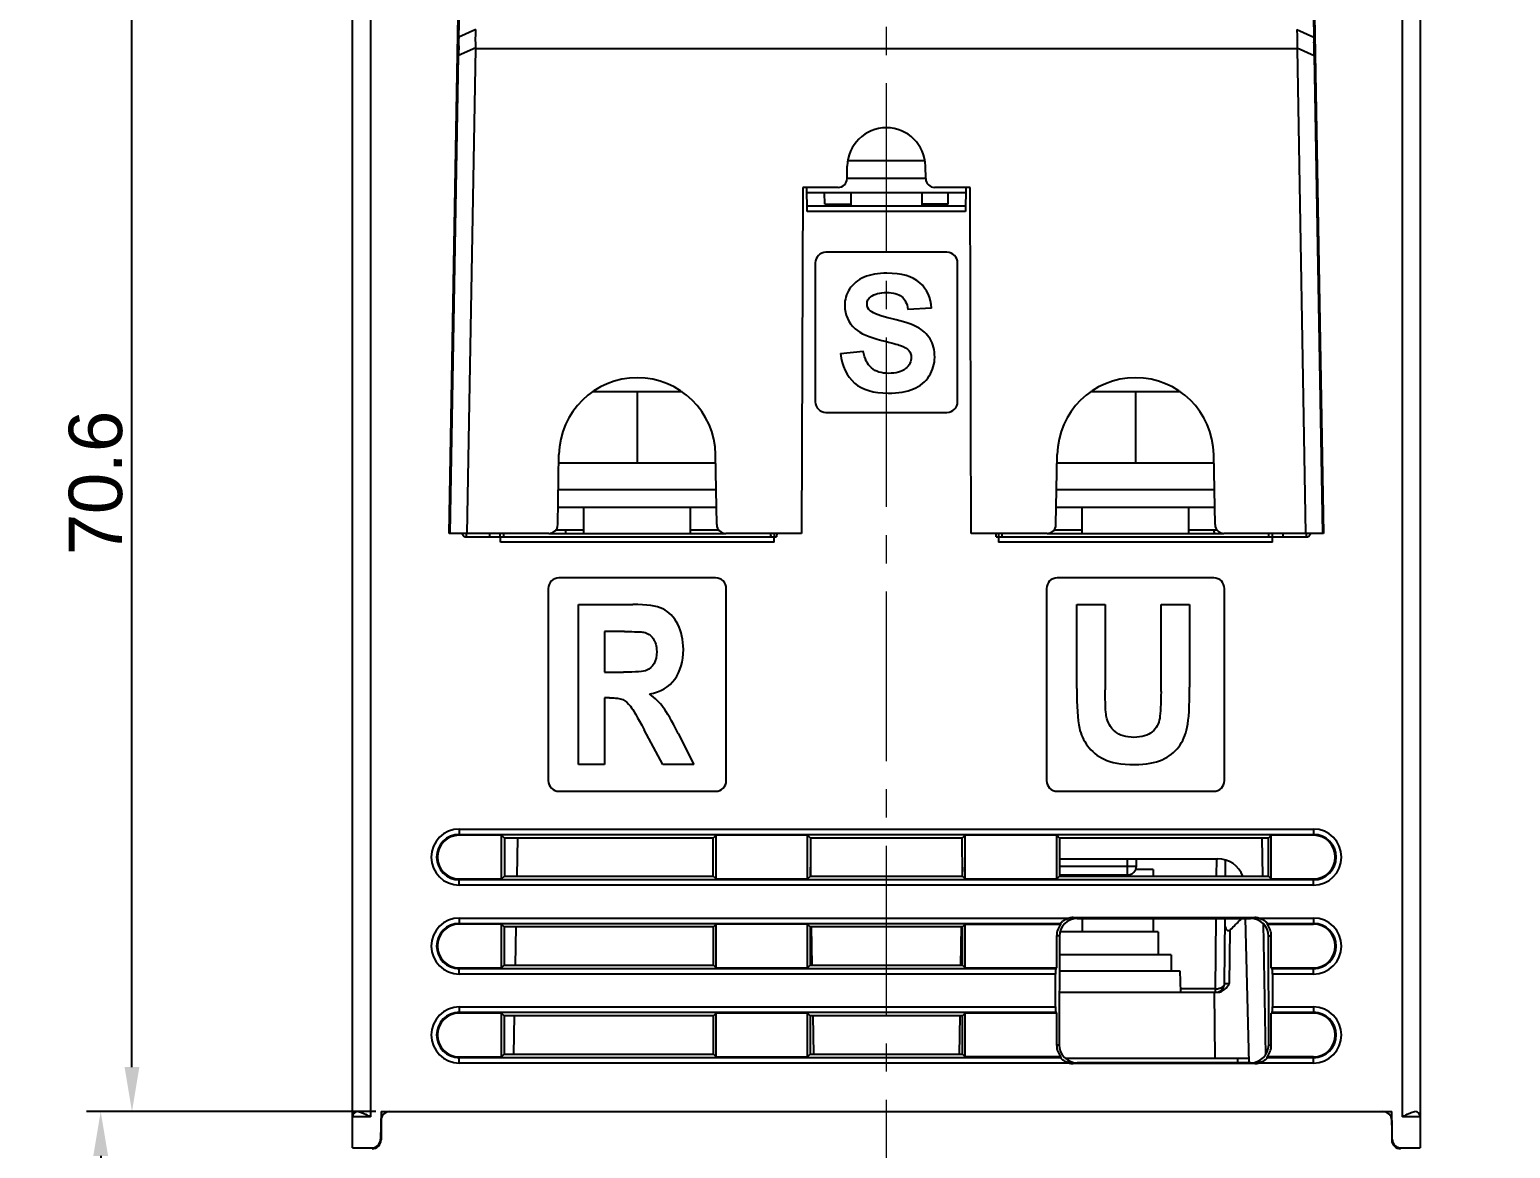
# Model space of a CAD drawing. Header units: millimetres. Extents: x 509 to 2357, y -197 to 647.
# Drawn here: x 2205.1 to 2288.3, y -30.8 to 32.1 of the extents above; entities that cross this region are included whole.
import ezdxf

# ---------------------------------------------------------------- set-up
doc = ezdxf.new("R2010")
doc.units = ezdxf.units.MM
doc.header["$PDMODE"] = 3
doc.header["$PDSIZE"] = 0.7
doc.linetypes.add('CENTER', pattern=[17.8, 10.75, -2.35, 2.35, -2.35])
doc.linetypes.add('CENTER2', pattern=[28.575, 19.05, -3.175, 3.175, -3.175])
doc.layers.get('Defpoints').update_dxf_attribs({"linetype": 'CONTINUOUS'})
doc.layers.add('3', color=112, linetype='CENTER', lineweight=15)
for name, color, linetype in [('BUSBAR-SE025DXF_CONTINUOUS_LINE', 7, 'CONTINUOUS'), ('CASE_BODY_55DXF_CONTINUOUS_LINE', 7, 'CONTINUOUS'), ('COVER_TERMINDXF_CONTINUOUS_LINE', 7, 'CONTINUOUS'), ('COVER_TOP_55DXF_CONTINUOUS_LINE', 7, 'CONTINUOUS'), ('CT-16W_DXF_CONTINUOUS_LINE', 7, 'CONTINUOUS'), ('Dim', 1, 'CONTINUOUS'), ('HEATSINK-P27DXF_CONTINUOUS_LINE', 7, 'CONTINUOUS'), ('HEX_M5X12_DXF_CONTINUOUS_LINE', 7, 'CONTINUOUS'), ('HEX_M6X12_DXF_CONTINUOUS_LINE', 7, 'CONTINUOUS'), ('PH_M4X15_DXF_CONTINUOUS_LINE', 7, 'CONTINUOUS'), ('S_WASHER_M4_DXF_CONTINUOUS_LINE', 7, 'CONTINUOUS'), ('S_WASHER_M5_DXF_CONTINUOUS_LINE', 7, 'CONTINUOUS'), ('SCR5570_DXF_CONTINUOUS_LINE', 7, 'CONTINUOUS'), ('WASHER_M4_DXF_CONTINUOUS_LINE', 7, 'CONTINUOUS'), ('WASHER_M5_DXF_CONTINUOUS_LINE', 7, 'CONTINUOUS'), ('WASHER_M6_DXF_CONTINUOUS_LINE', 7, 'CONTINUOUS')]:
    doc.layers.add(name, color=color, linetype=linetype)
doc.styles.add('OMI-1', font='arial.ttf', dxfattribs={"oblique": 1, "height": 3})
doc.dimstyles.new('1', dxfattribs={"dimtxt": 5, "dimasz": 2.5, "dimexe": 0.8, "dimexo": 0.3, "dimgap": 0.5, "dimtad": 1, "dimtoh": 1, "dimdec": 1, "dimzin": 0, "dimdsep": 46, "dimtxsty": 'OMI-1', "dimcen": 0, "dimclrd": 256, "dimclre": 256, "dimclrt": 256, "dimadec": 0, "dimazin": 0, "dimtfac": 0.8, "dimtdec": 1, "dimtix": 1, "dimtmove": 0, "dimatfit": 3, "dimfxl": 1, "dimtolj": 1, "dimtzin": 0, "dimarcsym": 0})

# ---------------------------------------------------------------- blocks, each defined once
blk = doc.blocks.new('*D4107')
at = {"layer": 'Defpoints', "color": 0}
for p in [(2270.746, 69.541), (2304.535, -86.5), (2319.868, -86.5)]:
    blk.add_point(p, dxfattribs=at)
at = {"layer": 'Dim', "lineweight": -2}
for p, q in [((2271.046, 69.541), (2320.668, 69.541)), ((2319.868, 67.041), (2319.868, -84)), ((2304.835, -86.5), (2320.668, -86.5))]:
    blk.add_line(p, q, dxfattribs=at)
at = {"layer": 'Dim'}
for points in [[(2320.284, 67.041), (2319.451, 67.041), (2319.868, 69.541)], [(2319.451, -84), (2320.284, -84), (2319.868, -86.5)]]:
    blk.add_solid(points, dxfattribs=at)
at = {"layer": 'Dim', "insert": (2317.836, -8.479), "char_height": 3, "attachment_point": 5, "rotation": 90, "style": 'OMI-1'}
blk.add_mtext('\\A1;156.0', dxfattribs=at)
blk = doc.blocks.new('*D4109')
at = {"layer": 'Defpoints', "color": 0}
for p in [(2210.849, 41.85), (2223.246, 41.85), (2224.846, -28.75)]:
    blk.add_point(p, dxfattribs=at)
at = {"layer": 'Dim', "lineweight": -2}
for p, q in [((2222.946, 41.85), (2210.049, 41.85)), ((2210.849, -26.25), (2210.849, 39.35)), ((2224.546, -28.75), (2210.049, -28.75))]:
    blk.add_line(p, q, dxfattribs=at)
at = {"layer": 'Dim'}
for points in [[(2211.266, 39.35), (2210.433, 39.35), (2210.849, 41.85)], [(2210.433, -26.25), (2211.266, -26.25), (2210.849, -28.75)]]:
    blk.add_solid(points, dxfattribs=at)
at = {"layer": 'Dim', "insert": (2208.817, 6.55), "char_height": 3, "attachment_point": 5, "rotation": 90, "style": 'OMI-1'}
blk.add_mtext('\\A1;70.6', dxfattribs=at)
blk = doc.blocks.new('*D4113')
at = {"layer": 'Defpoints', "color": 0}
for p in [(2210.849, -28.75), (2209.091, -86.25), (2224.046, -86.25)]:
    blk.add_point(p, dxfattribs=at)
at = {"layer": 'Dim', "lineweight": -2}
for p, q in [((2210.549, -28.75), (2208.291, -28.75)), ((2209.091, -31.25), (2209.091, -83.75)), ((2223.746, -86.25), (2208.291, -86.25))]:
    blk.add_line(p, q, dxfattribs=at)
at = {"layer": 'Dim'}
for points in [[(2209.508, -31.25), (2208.675, -31.25), (2209.091, -28.75)], [(2208.675, -83.75), (2209.508, -83.75), (2209.091, -86.25)]]:
    blk.add_solid(points, dxfattribs=at)
at = {"layer": 'Dim', "insert": (2207.066, -57.5), "char_height": 3, "attachment_point": 5, "rotation": 90, "style": 'OMI-1'}
blk.add_mtext('\\A1;57.5', dxfattribs=at)

msp = doc.modelspace()

# ---------------------------------------------------------------- linework, layer by layer
at = {"layer": '3', "linetype": 'CENTER2', "ltscale": 0.5}
msp.add_line((2253.246, -109.061), (2253.246, 99.373), dxfattribs=at)
at = {"layer": 'BUSBAR-SE025DXF_CONTINUOUS_LINE', "color": 7, "linetype": 'Continuous'}
for p, q in [((2231.746, 3.55), (2231.746, 3.75)), ((2234.278, 3.75), (2244.214, 3.75)), ((2246.746, 3.55), (2246.746, 3.75)), ((2259.746, 3.55), (2259.746, 3.75)), ((2262.278, 3.75), (2272.214, 3.75)), ((2274.746, 3.55), (2274.746, 3.75))]:
    msp.add_line(p, q, dxfattribs=at)
at = {"layer": 'CASE_BODY_55DXF_CONTINUOUS_LINE', "color": 7, "linetype": 'Continuous'}
for p, q in [((2223.246, -30.8), (2223.246, 41.85)), ((2224.246, 41.85), (2224.246, -29.05)), ((2282.246, -29.05), (2282.246, 41.85)), ((2283.246, 41.85), (2283.246, -30.8)), ((2248.801, 21.85), (2248.778, 23.204)), ((2257.714, 23.204), (2257.691, 21.85)), ((2257.696, 22.15), (2248.796, 22.15)), ((2257.691, 21.85), (2248.801, 21.85)), ((2250.924, 22.15), (2250.926, 22.25)), ((2255.568, 22.15), (2255.566, 22.25)), ((2256.646, 19.55), (2249.846, 19.55)), ((2249.246, 18.95), (2249.246, 11.15)), ((2257.246, 11.15), (2257.246, 18.95)), ((2255.775, 16.401), (2254.46, 16.343)), ((2250.666, 13.869), (2251.946, 13.994)), ((2249.846, 10.55), (2256.646, 10.55)), ((2229.646, 3.55), (2229.646, 3.75)), ((2229.646, 3.55), (2247.077, 3.55)), ((2230.939, 3.75), (2230.943, 3.55)), ((2231.551, 3.25), (2231.543, 3.75)), ((2234.678, 3.95), (2236.246, 3.95)), ((2242.246, 3.95), (2243.814, 3.95)), ((2246.762, 3.547), (2246.759, 3.75)), ((2246.941, 3.25), (2246.95, 3.75)), ((2247.081, 3.75), (2247.077, 3.55)), ((2259.415, 3.55), (2259.412, 3.75)), ((2259.415, 3.55), (2276.846, 3.55)), ((2259.543, 3.75), (2259.551, 3.25)), ((2262.678, 3.95), (2264.246, 3.95)), ((2270.246, 3.95), (2271.814, 3.95)), ((2274.941, 3.25), (2274.95, 3.75)), ((2275.55, 3.55), (2275.553, 3.75)), ((2276.846, 3.75), (2276.846, 3.55)), ((2246.941, 3.25), (2231.551, 3.25)), ((2274.941, 3.25), (2259.551, 3.25)), ((2243.646, 1.25), (2234.846, 1.25)), ((2271.646, 1.25), (2262.846, 1.25)), ((2234.246, 0.65), (2234.246, -10.15)), ((2244.246, -10.15), (2244.246, 0.65)), ((2262.246, 0.65), (2262.246, -10.15)), ((2272.246, -10.15), (2272.246, 0.65)), ((2235.946, -9.25), (2235.946, -0.25)), ((2235.946, -0.25), (2239.006, -0.25)), ((2263.94, -4.966), (2263.94, -0.25)), ((2263.94, -0.25), (2265.547, -0.25)), ((2265.547, -0.25), (2265.547, -5.039)), ((2268.679, -5.141), (2268.679, -0.25)), ((2268.679, -0.25), (2270.286, -0.25)), ((2270.286, -0.25), (2270.286, -4.894)), ((2237.4, -1.772), (2237.4, -4.056)), ((2238.534, -1.772), (2237.4, -1.772)), ((2237.4, -4.056), (2238.475, -4.056)), ((2237.4, -5.492), (2237.4, -9.25)), ((2237.694, -5.492), (2237.4, -5.492)), ((2240.681, -9.25), (2239.63, -7.291)), ((2241.54, -7.494), (2242.419, -9.25)), ((2237.4, -9.25), (2235.946, -9.25)), ((2242.419, -9.25), (2240.681, -9.25)), ((2234.846, -10.75), (2243.646, -10.75)), ((2262.846, -10.75), (2271.646, -10.75)), ((2229.246, -12.875), (2229.246, -13.22)), ((2229.246, -12.875), (2277.246, -12.875)), ((2229.246, -13.174), (2277.246, -13.174)), ((2231.616, -13.22), (2229.246, -13.22)), ((2231.616, -15.68), (2231.616, -13.22)), ((2231.616, -13.22), (2231.779, -13.383)), ((2243.676, -13.22), (2243.513, -13.383)), ((2243.676, -15.68), (2243.676, -13.22)), ((2248.816, -13.22), (2243.676, -13.22)), ((2248.816, -15.68), (2248.816, -13.22)), ((2248.816, -13.22), (2248.979, -13.383)), ((2257.676, -13.22), (2257.513, -13.383)), ((2257.676, -15.68), (2257.676, -13.22)), ((2262.816, -13.22), (2257.676, -13.22)), ((2262.816, -15.68), (2262.816, -13.22)), ((2262.816, -13.22), (2262.979, -13.383)), ((2274.876, -13.22), (2274.713, -13.383)), ((2277.246, -13.22), (2274.876, -13.22)), ((2274.876, -15.68), (2274.876, -13.22)), ((2277.246, -12.875), (2277.246, -13.22)), ((2231.779, -13.383), (2231.776, -15.52)), ((2243.513, -13.383), (2231.779, -13.383)), ((2232.511, -13.383), (2232.473, -15.52)), ((2243.516, -15.52), (2243.513, -13.383)), ((2248.979, -13.383), (2248.976, -15.52)), ((2257.513, -13.383), (2248.979, -13.383)), ((2257.516, -15.52), (2257.513, -13.383)), ((2262.979, -13.383), (2262.976, -15.52)), ((2274.713, -13.383), (2262.979, -13.383)), ((2274.395, -15.525), (2274.358, -13.389)), ((2274.716, -15.52), (2274.713, -13.383)), ((2262.977, -14.55), (2271.873, -14.55)), ((2229.246, -16.025), (2229.246, -15.68)), ((2229.246, -15.68), (2231.616, -15.68)), ((2277.246, -15.726), (2229.246, -15.726)), ((2231.616, -15.68), (2231.776, -15.52)), ((2231.776, -15.52), (2243.516, -15.52)), ((2243.676, -15.68), (2243.516, -15.52)), ((2243.676, -15.68), (2248.816, -15.68)), ((2248.816, -15.68), (2248.976, -15.52)), ((2248.976, -15.52), (2257.516, -15.52)), ((2248.986, -15.52), (2248.977, -15.006)), ((2257.515, -15.006), (2257.506, -15.52)), ((2257.676, -15.68), (2257.516, -15.52)), ((2257.676, -15.68), (2262.816, -15.68)), ((2262.816, -15.68), (2262.976, -15.52)), ((2262.976, -15.52), (2274.716, -15.52)), ((2274.876, -15.68), (2274.716, -15.52)), ((2274.876, -15.68), (2277.246, -15.68)), ((2277.246, -16.025), (2277.246, -15.68)), ((2277.246, -16.025), (2229.246, -16.025)), ((2229.246, -17.875), (2229.246, -18.22)), ((2229.246, -17.875), (2263.525, -17.875)), ((2229.246, -18.174), (2263.038, -18.174)), ((2231.616, -18.22), (2229.246, -18.22)), ((2231.616, -20.68), (2231.616, -18.22)), ((2231.616, -18.22), (2231.772, -18.375)), ((2243.676, -18.22), (2243.521, -18.375)), ((2243.676, -20.68), (2243.676, -18.22)), ((2248.816, -18.22), (2243.676, -18.22)), ((2248.816, -20.68), (2248.816, -18.22)), ((2248.816, -18.22), (2248.972, -18.375)), ((2257.676, -18.22), (2257.521, -18.375)), ((2257.676, -20.68), (2257.676, -18.22)), ((2257.676, -18.22), (2263.051, -18.22)), ((2263.748, -17.85), (2273.944, -17.85)), ((2263.975, -17.895), (2263.748, -17.85)), ((2263.975, -17.895), (2273.718, -17.895)), ((2273.634, -26.009), (2273.422, -17.903)), ((2273.718, -17.895), (2273.944, -17.85)), ((2274.167, -17.875), (2277.246, -17.875)), ((2274.57, -25.547), (2274.442, -18.205)), ((2274.641, -18.22), (2277.246, -18.22)), ((2274.655, -18.174), (2277.246, -18.174)), ((2277.246, -17.875), (2277.246, -18.22)), ((2231.772, -18.375), (2231.768, -20.527)), ((2243.521, -18.375), (2231.772, -18.375)), ((2232.424, -18.375), (2232.386, -20.527)), ((2243.524, -20.527), (2243.521, -18.375)), ((2248.972, -18.375), (2248.968, -20.527)), ((2257.521, -18.375), (2248.972, -18.375)), ((2249.073, -20.526), (2249.036, -18.374)), ((2257.457, -18.374), (2257.419, -20.526)), ((2257.524, -20.527), (2257.521, -18.375)), ((2262.971, -18.893), (2262.816, -18.862)), ((2262.816, -20.68), (2262.816, -18.862)), ((2262.971, -18.893), (2262.961, -25.008)), ((2274.721, -18.893), (2274.876, -18.862)), ((2274.731, -25.008), (2274.721, -18.893)), ((2274.876, -20.68), (2274.876, -18.862)), ((2229.246, -21.025), (2229.246, -20.68)), ((2229.246, -20.68), (2231.616, -20.68)), ((2262.77, -20.726), (2229.246, -20.726)), ((2231.616, -20.68), (2231.768, -20.527)), ((2231.768, -20.527), (2243.524, -20.527)), ((2243.676, -20.68), (2243.524, -20.527)), ((2243.676, -20.68), (2248.816, -20.68)), ((2248.816, -20.68), (2248.968, -20.527)), ((2248.968, -20.527), (2257.524, -20.527)), ((2257.676, -20.68), (2257.524, -20.527)), ((2257.676, -20.68), (2262.816, -20.68)), ((2262.77, -20.726), (2262.816, -20.68)), ((2274.876, -20.68), (2277.246, -20.68)), ((2274.922, -20.726), (2274.876, -20.68)), ((2277.246, -20.726), (2274.922, -20.726)), ((2277.246, -21.025), (2277.246, -20.68)), ((2262.746, -21.025), (2229.246, -21.025)), ((2262.746, -22.875), (2262.746, -21.025)), ((2277.246, -21.025), (2274.946, -21.025)), ((2274.946, -21.025), (2274.946, -22.875)), ((2229.246, -22.875), (2229.246, -23.22)), ((2229.246, -22.875), (2262.746, -22.875)), ((2229.246, -23.174), (2262.77, -23.174)), ((2231.616, -23.22), (2229.246, -23.22)), ((2231.616, -25.68), (2231.616, -23.22)), ((2231.616, -23.22), (2231.764, -23.368)), ((2243.676, -23.22), (2243.528, -23.368)), ((2243.676, -25.68), (2243.676, -23.22)), ((2248.816, -23.22), (2243.676, -23.22)), ((2248.816, -25.68), (2248.816, -23.22)), ((2248.816, -23.22), (2248.964, -23.368)), ((2257.676, -23.22), (2257.528, -23.368)), ((2262.816, -23.22), (2257.676, -23.22)), ((2257.676, -25.68), (2257.676, -23.22)), ((2262.77, -23.174), (2262.816, -23.22)), ((2262.816, -25.037), (2262.816, -23.22)), ((2274.922, -23.174), (2274.876, -23.22)), ((2277.246, -23.22), (2274.876, -23.22)), ((2274.876, -25.037), (2274.876, -23.22)), ((2274.922, -23.174), (2277.246, -23.174)), ((2274.946, -22.875), (2277.246, -22.875)), ((2277.246, -22.875), (2277.246, -23.22)), ((2231.764, -23.368), (2231.761, -25.535)), ((2243.528, -23.368), (2231.764, -23.368)), ((2232.336, -23.368), (2232.299, -25.535)), ((2243.531, -25.535), (2243.528, -23.368)), ((2248.964, -23.368), (2248.961, -25.535)), ((2257.528, -23.368), (2248.964, -23.368)), ((2249.16, -25.532), (2249.123, -23.365)), ((2257.37, -23.365), (2257.332, -25.532)), ((2257.531, -25.535), (2257.528, -23.368)), ((2229.246, -26.025), (2229.246, -25.68)), ((2229.246, -25.68), (2231.616, -25.68)), ((2263.038, -25.726), (2229.246, -25.726)), ((2231.616, -25.68), (2231.761, -25.535)), ((2231.761, -25.535), (2243.531, -25.535)), ((2243.676, -25.68), (2243.531, -25.535)), ((2243.676, -25.68), (2248.816, -25.68)), ((2248.816, -25.68), (2248.961, -25.535)), ((2248.961, -25.535), (2257.531, -25.535)), ((2257.676, -25.68), (2257.531, -25.535)), ((2263.051, -25.68), (2257.676, -25.68)), ((2262.961, -25.008), (2262.816, -25.037)), ((2263.294, -25.75), (2273.627, -25.75)), ((2272.982, -25.75), (2272.982, -26.007)), ((2277.246, -25.68), (2274.641, -25.68)), ((2277.246, -25.726), (2274.655, -25.726)), ((2274.731, -25.008), (2274.876, -25.037)), ((2277.246, -26.025), (2277.246, -25.68)), ((2263.525, -26.025), (2229.246, -26.025)), ((2263.962, -26.007), (2263.748, -26.05)), ((2273.944, -26.05), (2263.748, -26.05)), ((2273.73, -26.007), (2263.962, -26.007)), ((2273.73, -26.007), (2273.944, -26.05)), ((2277.246, -26.025), (2274.167, -26.025)), ((2224.246, -29.05), (2223.246, -29.05)), ((2224.846, -28.75), (2224.819, -30.308)), ((2224.846, -28.75), (2281.646, -28.75)), ((2281.673, -30.308), (2281.646, -28.75)), ((2283.246, -29.05), (2282.246, -29.05)), ((2223.246, -30.8), (2224.319, -30.8)), ((2282.173, -30.8), (2283.246, -30.8))]:
    msp.add_line(p, q, dxfattribs=at)
for centre, radius, start, end in [((2249.846, 18.95), 0.6, 90, 180), ((2256.646, 18.95), 0.6, 0, 90), ((2249.846, 11.15), 0.6, 180, 270), ((2256.646, 11.15), 0.6, 270, 0), ((2234.846, 0.65), 0.6, 90, 180), ((2243.646, 0.65), 0.6, 0, 90), ((2262.846, 0.65), 0.6, 90, 180), ((2271.646, 0.65), 0.6, 0, 90), ((2234.846, -10.15), 0.6, 180, 270), ((2243.646, -10.15), 0.6, 270, 0), ((2262.846, -10.15), 0.6, 180, 270), ((2271.646, -10.15), 0.6, 270, 0), ((2229.246, -14.45), 1.575, 90, 270), ((2229.246, -14.45), 1.276, 90, 270), ((2229.246, -14.45), 1.23, 90, 270), ((2277.246, -14.45), 1.575, 270, 90), ((2277.246, -14.45), 1.276, 270, 90), ((2277.246, -14.45), 1.23, 270, 90), ((2271.873, -16.05), 1.5, 20.69703, 90), ((2229.246, -19.45), 1.575, 90, 270), ((2229.246, -19.45), 1.276, 90, 270), ((2229.246, -19.45), 1.23, 90, 270), ((2277.246, -19.45), 1.575, 270, 90), ((2277.246, -19.45), 1.276, 270, 90), ((2277.246, -19.45), 1.23, 270, 90), ((2229.246, -24.45), 1.575, 90, 270), ((2229.246, -24.45), 1.276, 90, 270), ((2229.246, -24.45), 1.23, 90, 270), ((2277.246, -24.45), 1.575, 270, 90), ((2277.246, -24.45), 1.276, 270, 90), ((2277.246, -24.45), 1.23, 270, 90), ((2223.546, -29.05), 0.3, 91.35742, 180), ((2282.946, -29.05), 0.3, 0, 88.64258), ((2224.319, -30.3), 0.5, 270, 359), ((2282.173, -30.3), 0.5, 181, 270)]:
    msp.add_arc(centre, radius, start, end, dxfattribs=at)
for centre, major_axis, ratio, start_param, end_param in [((2229.646, 5.408), (0, 1.857), 0.323036, -3.609758, -3.141593), ((2276.846, 5.408), (0, 1.857), 0.323036, -3.141593, -2.673428), ((2263.82, -18.864), (0.985, -0.196), 0.996044, 2.63953, 3.33776), ((2263.975, -18.895), (1.004, 0), 0.996044, 1.570796, 3.140072), ((2264.625, -19.024), (1.557, -1.133), 0.338098, -2.754803, -2.705604), ((2263.75, -18.85), (0.985, -0.196), 0.996044, 1.768485, 1.992995), ((2273.718, -18.895), (1.004, 0), 0.996044, 0.001521, 1.570796), ((2273.942, -18.85), (0.985, 0.196), 0.996044, 1.148597, 1.373108), ((2273.068, -19.024), (1.557, 1.133), 0.338098, -0.435988, -0.38679), ((2273.872, -18.864), (0.985, 0.196), 0.996044, -0.196167, 0.502063), ((2262.772, -21.025), (0, 0.3), 0.087489, 0.087266, 1.570796), ((2274.92, -21.025), (0, 0.3), 0.087489, -1.570796, -0.087266), ((2262.772, -22.875), (0, 0.3), 0.087489, -4.712389, -3.228859), ((2274.92, -22.875), (0, 0.3), 0.087489, -3.054326, -1.570796), ((2263.82, -25.036), (0.985, 0.196), 0.996044, 2.945425, 3.643655), ((2263.965, -25.007), (0.937, 0.361), 0.995478, 2.773544, 4.34282), ((2264.625, -24.875), (1.557, 1.133), 0.338098, 2.705604, 2.754803), ((2273.727, -25.007), (0.937, -0.361), 0.995478, -1.201227, 0.368048), ((2273.872, -25.036), (0.985, -0.196), 0.996044, -0.502063, 0.196167), ((2273.068, -24.875), (1.557, -1.133), 0.338098, 0.38679, 0.435988), ((2263.75, -25.049), (0.985, 0.196), 0.996044, -1.992995, -1.768485), ((2273.942, -25.049), (0.985, -0.196), 0.996044, -1.373108, -1.148597)]:
    msp.add_ellipse(centre, major_axis=major_axis, ratio=ratio, start_param=start_param, end_param=end_param, dxfattribs=at)
for points in [[(2253.278, 18.373), (2252.776, 18.373), (2252.35, 18.298), (2251.994, 18.147)], [(2255.12, 17.835), (2254.708, 18.191), (2254.095, 18.373), (2253.278, 18.373)], [(2251.181, 17.485), (2250.995, 17.196), (2250.902, 16.885), (2250.902, 16.557)], [(2251.994, 18.147), (2251.639, 17.996), (2251.368, 17.774), (2251.181, 17.485)], [(2255.775, 16.401), (2255.752, 16.996), (2255.535, 17.476), (2255.12, 17.835)], [(2252.159, 16.645), (2252.159, 16.814), (2252.225, 16.948), (2252.367, 17.05)], [(2252.352, 16.247), (2252.221, 16.357), (2252.159, 16.49), (2252.159, 16.645)], [(2252.367, 17.05), (2252.581, 17.205), (2252.883, 17.285), (2253.265, 17.285)], [(2253.265, 17.285), (2253.633, 17.285), (2253.909, 17.21), (2254.095, 17.063)], [(2254.095, 17.063), (2254.282, 16.916), (2254.402, 16.677), (2254.46, 16.343)], [(2250.902, 16.557), (2250.902, 16.041), (2251.102, 15.602), (2251.5, 15.245)], [(2253.562, 15.815), (2252.923, 15.966), (2252.519, 16.108), (2252.352, 16.247)], [(2254.979, 15.344), (2254.673, 15.504), (2254.202, 15.664), (2253.562, 15.815)], [(2251.5, 15.245), (2251.786, 14.989), (2252.279, 14.775), (2252.984, 14.6)], [(2255.699, 14.682), (2255.526, 14.962), (2255.286, 15.184), (2254.979, 15.344)], [(2252.984, 14.6), (2253.531, 14.464), (2253.882, 14.371), (2254.037, 14.316)], [(2254.037, 14.316), (2254.26, 14.238), (2254.42, 14.14), (2254.509, 14.034)], [(2255.961, 13.647), (2255.961, 14.056), (2255.872, 14.402), (2255.699, 14.682)], [(2250.666, 13.869), (2250.751, 13.141), (2251.013, 12.585), (2251.456, 12.202)], [(2252.411, 13.046), (2252.176, 13.247), (2252.021, 13.563), (2251.946, 13.994)], [(2254.646, 13.643), (2254.646, 13.403), (2254.535, 13.19), (2254.322, 13.012)], [(2254.509, 14.034), (2254.597, 13.927), (2254.646, 13.794), (2254.646, 13.643)], [(2255.65, 12.599), (2255.854, 12.923), (2255.961, 13.274), (2255.961, 13.647)], [(2253.367, 12.745), (2252.967, 12.745), (2252.647, 12.843), (2252.411, 13.046)], [(2254.322, 13.012), (2254.109, 12.834), (2253.789, 12.745), (2253.367, 12.745)], [(2254.77, 11.873), (2255.148, 12.03), (2255.441, 12.27), (2255.65, 12.599)], [(2251.456, 12.202), (2251.897, 11.821), (2252.527, 11.635), (2253.354, 11.635)], [(2253.354, 11.635), (2253.918, 11.635), (2254.389, 11.715), (2254.77, 11.873)], [(2240.681, -0.495), (2240.332, -0.336), (2239.772, -0.25), (2239.006, -0.25)], [(2241.518, -1.357), (2241.309, -0.943), (2241.029, -0.655), (2240.681, -0.495)], [(2241.835, -2.773), (2241.835, -2.245), (2241.727, -1.772), (2241.518, -1.357)], [(2238.534, -1.772), (2239.124, -1.772), (2239.477, -1.784), (2239.595, -1.807)], [(2239.595, -1.807), (2239.831, -1.852), (2240.013, -1.975), (2240.14, -2.159)], [(2240.14, -2.159), (2240.268, -2.343), (2240.337, -2.589), (2240.337, -2.889)], [(2240.337, -2.889), (2240.337, -3.16), (2240.288, -3.387), (2240.191, -3.566)], [(2241.357, -4.447), (2241.673, -4.007), (2241.835, -3.448), (2241.835, -2.773)], [(2239.782, -3.944), (2239.605, -4.019), (2239.173, -4.056), (2238.475, -4.056)], [(2240.191, -3.566), (2240.091, -3.749), (2239.954, -3.872), (2239.782, -3.944)], [(2239.934, -5.278), (2240.563, -5.167), (2241.039, -4.891), (2241.357, -4.447)], [(2263.94, -4.966), (2263.94, -5.955), (2263.989, -6.703), (2264.096, -7.21)], [(2270.156, -7.144), (2270.243, -6.709), (2270.286, -5.955), (2270.286, -4.894)], [(2237.694, -5.492), (2238.028, -5.492), (2238.269, -5.529), (2238.426, -5.598)], [(2238.426, -5.598), (2238.579, -5.664), (2238.726, -5.787), (2238.863, -5.971)], [(2240.709, -6.034), (2240.504, -5.763), (2240.248, -5.511), (2239.934, -5.278)], [(2265.605, -6.517), (2265.563, -6.293), (2265.547, -5.799), (2265.547, -5.039)], [(2268.679, -5.141), (2268.679, -5.841), (2268.652, -6.341), (2268.606, -6.643)], [(2238.863, -5.971), (2239.001, -6.155), (2239.255, -6.593), (2239.63, -7.291)], [(2241.54, -7.494), (2241.191, -6.794), (2240.916, -6.309), (2240.709, -6.034)], [(2266.095, -7.391), (2265.835, -7.174), (2265.672, -6.878), (2265.605, -6.517)], [(2268.606, -6.643), (2268.56, -6.945), (2268.419, -7.204), (2268.19, -7.408)], [(2264.096, -7.21), (2264.168, -7.554), (2264.32, -7.88), (2264.548, -8.193)], [(2267.159, -7.717), (2266.709, -7.717), (2266.356, -7.608), (2266.095, -7.391)], [(2268.19, -7.408), (2267.957, -7.614), (2267.615, -7.717), (2267.159, -7.717)], [(2269.673, -8.253), (2269.906, -7.952), (2270.069, -7.584), (2270.156, -7.144)], [(2264.548, -8.193), (2264.776, -8.507), (2265.086, -8.76), (2265.478, -8.951)], [(2268.738, -8.975), (2269.13, -8.796), (2269.439, -8.555), (2269.673, -8.253)], [(2265.478, -8.951), (2265.867, -9.14), (2266.448, -9.243), (2267.208, -9.243)], [(2267.208, -9.243), (2267.838, -9.243), (2268.348, -9.152), (2268.738, -8.975)]]:
    msp.add_open_spline(points, degree=3, dxfattribs=at)
for points, knots in [([(2263.038, -18.174), (2263.036, -18.166), (2263.058, -18.144), (2263.085, -18.107), (2263.139, -18.059), (2263.226, -17.993), (2263.355, -17.924), (2263.467, -17.888), (2263.525, -17.875)], [0, 0, 0, 0, 0.039861, 0.131287, 0.256412, 0.397958, 0.696964, 1, 1, 1, 1]), ([(2274.167, -17.875), (2274.225, -17.888), (2274.337, -17.924), (2274.466, -17.993), (2274.553, -18.059), (2274.607, -18.107), (2274.634, -18.144), (2274.656, -18.166), (2274.655, -18.174)], [0, 0, 0, 0, 0.303026, 0.602029, 0.74357, 0.868702, 0.960125, 1, 1, 1, 1]), ([(2263.525, -26.025), (2263.467, -26.011), (2263.355, -25.975), (2263.226, -25.906), (2263.139, -25.84), (2263.085, -25.792), (2263.058, -25.755), (2263.036, -25.733), (2263.038, -25.726)], [0, 0, 0, 0, 0.303026, 0.602029, 0.743568, 0.868702, 0.960126, 1, 1, 1, 1]), ([(2274.655, -25.726), (2274.656, -25.733), (2274.634, -25.755), (2274.607, -25.792), (2274.553, -25.84), (2274.466, -25.906), (2274.337, -25.975), (2274.225, -26.011), (2274.167, -26.025)], [0, 0, 0, 0, 0.039861, 0.131287, 0.256412, 0.397958, 0.696964, 1, 1, 1, 1]), ([(2223.539, -28.75), (2223.594, -28.751), (2223.711, -28.782), (2223.947, -28.885), (2224.124, -28.983), (2224.246, -29.05)], [0, 0, 0, 0, 0.214437, 0.461612, 1, 1, 1, 1]), ([(2282.246, -29.05), (2282.368, -28.983), (2282.545, -28.885), (2282.781, -28.782), (2282.898, -28.751), (2282.953, -28.75)], [0, 0, 0, 0, 0.538388, 0.785562, 1, 1, 1, 1])]:
    msp.add_open_spline(points, degree=3, knots=knots, dxfattribs=at)
at = {"layer": 'COVER_TERMINDXF_CONTINUOUS_LINE', "color": 7, "linetype": 'Continuous'}
for p, q in [((2228.681, 3.75), (2229.423, 46.254)), ((2277.069, 46.254), (2277.811, 3.75)), ((2229.225, 31.637), (2229.472, 45.759)), ((2277.02, 45.759), (2277.267, 31.637)), ((2230.175, 32.069), (2229.225, 31.637)), ((2276.317, 32.069), (2277.267, 31.637)), ((2230.169, 31.042), (2229.208, 30.605)), ((2229.694, 3.75), (2230.169, 30.987)), ((2276.323, 30.987), (2230.169, 30.987)), ((2276.323, 31.042), (2277.284, 30.605)), ((2276.323, 30.987), (2276.798, 3.75)), ((2228.74, 3.75), (2229.208, 30.605)), ((2277.284, 30.605), (2277.753, 3.75)), ((2251.034, 23.692), (2251.046, 24.389)), ((2255.458, 23.692), (2255.446, 24.389)), ((2248.546, 23.2), (2248.478, 3.75)), ((2250.534, 23.2), (2248.546, 23.2)), ((2257.946, 23.2), (2255.958, 23.2)), ((2258.014, 3.75), (2257.946, 23.2)), ((2234.778, 4.242), (2234.847, 8.177)), ((2243.714, 4.242), (2243.645, 8.177)), ((2262.778, 4.242), (2262.847, 8.177)), ((2271.714, 4.242), (2271.645, 8.177)), ((2234.278, 3.75), (2228.681, 3.75)), ((2248.478, 3.75), (2244.214, 3.75)), ((2262.278, 3.75), (2258.014, 3.75)), ((2277.811, 3.75), (2272.214, 3.75))]:
    msp.add_line(p, q, dxfattribs=at)
for centre, radius, start, end in [((2240.382, 31.12), 11.169, 177.34568, 177.73253), ((2258.867, 30.722), 29.659, 179.51469, 180.04434), ((2254.199, 30.761), 24.99, 179.11262, 179.51267), ((2257.512, 30.848), 19.771, 1.00339, 1.47219), ((2252.702, 30.764), 24.582, 0.35758, 1.00296), ((2246.375, 30.718), 30.909, 359.79014, 0.3692), ((2261.889, 30.72), 32.681, 180.03696, 180.20248), ((2253.246, 24.35), 2.2, 1, 179), ((2250.534, 23.7), 0.5, 270, 359), ((2255.958, 23.7), 0.5, 181, 270), ((2239.246, 8.1), 4.4, 1, 179), ((2267.246, 8.1), 4.4, 1, 179), ((2234.278, 4.25), 0.5, 270, 359), ((2244.214, 4.25), 0.5, 181, 270), ((2262.278, 4.25), 0.5, 270, 359), ((2272.214, 4.25), 0.5, 181, 270)]:
    msp.add_arc(centre, radius, start, end, dxfattribs=at)
for centre, major_axis, start_param, end_param in [((2228.669, 30.961), (1.089, 1.07), -0.776672, -0.739941), ((2277.823, 30.961), (1.089, -1.07), -2.401652, -2.364921)]:
    msp.add_ellipse(centre, major_axis=major_axis, ratio=0.965694, start_param=start_param, end_param=end_param, dxfattribs=at)
for points, knots in [([(2229.166, 31.533), (2229.166, 31.563), (2229.186, 31.604), (2229.216, 31.631), (2229.225, 31.637)], [0, 0, 0, 0, 0.727693, 1, 1, 1, 1]), ([(2230.169, 31.042), (2230.166, 31.229), (2230.159, 31.571), (2230.169, 31.914), (2230.175, 32.069)], [0, 0, 0, 0, 0.546659, 1, 1, 1, 1]), ([(2276.317, 32.069), (2276.323, 31.914), (2276.333, 31.571), (2276.326, 31.229), (2276.323, 31.042)], [0, 0, 0, 0, 0.453343, 1, 1, 1, 1]), ([(2277.326, 31.533), (2277.326, 31.563), (2277.306, 31.604), (2277.276, 31.631), (2277.267, 31.637)], [0, 0, 0, 0, 0.727692, 1, 1, 1, 1]), ([(2277.267, 31.637), (2277.268, 31.616), (2277.272, 31.522), (2277.275, 31.428), (2277.277, 31.356)], [0, 0, 0, 0, 0.229756, 1, 1, 1, 1]), ([(2229.211, 31.148), (2229.212, 31.185), (2229.214, 31.323), (2229.218, 31.461), (2229.222, 31.562)], [0, 0, 0, 0, 0.270679, 1, 1, 1, 1]), ([(2229.15, 30.604), (2229.15, 30.605), (2229.158, 30.603), (2229.166, 30.606), (2229.186, 30.605), (2229.2, 30.605), (2229.208, 30.605)], [0, 0, 0, 0, 0.066558, 0.260777, 0.576148, 1, 1, 1, 1]), ([(2277.342, 30.604), (2277.342, 30.605), (2277.334, 30.603), (2277.326, 30.606), (2277.306, 30.605), (2277.292, 30.605), (2277.284, 30.605)], [0, 0, 0, 0, 0.066557, 0.260776, 0.576147, 1, 1, 1, 1])]:
    msp.add_open_spline(points, degree=3, knots=knots, dxfattribs=at)
at = {"layer": 'COVER_TOP_55DXF_CONTINUOUS_LINE', "color": 7, "linetype": 'Continuous'}
for p, q in [((2249.781, 22.25), (2249.77, 22.9)), ((2256.711, 22.25), (2256.722, 22.9)), ((2249.782, 22.25), (2251.246, 22.25)), ((2256.71, 22.25), (2255.246, 22.25))]:
    msp.add_line(p, q, dxfattribs=at)
at = {"layer": 'CT-16W_DXF_CONTINUOUS_LINE', "color": 7, "linetype": 'Continuous'}
for p, q in [((2262.977, -14.95), (2267.296, -14.95)), ((2266.796, -15.45), (2266.796, -14.55)), ((2267.296, -14.95), (2267.296, -14.55)), ((2262.976, -15.45), (2266.796, -15.45))]:
    msp.add_line(p, q, dxfattribs=at)
for centre, radius, start, end in [((2264.246, 2.25), 7.6, 11.38722, 12.92732), ((2266.796, -14.95), 0.5, 270, 0)]:
    msp.add_arc(centre, radius, start, end, dxfattribs=at)
at = {"layer": 'HEATSINK-P27DXF_CONTINUOUS_LINE', "color": 7, "linetype": 'Continuous'}
for p, q in [((2225.346, -28.75), (2281.146, -28.75)), ((2224.846, -29.25), (2224.846, -30.35)), ((2281.646, -29.25), (2281.646, -30.35))]:
    msp.add_line(p, q, dxfattribs=at)
for centre, start, end in [((2225.346, -29.25), 90, 180), ((2281.146, -29.25), 0, 90), ((2224.346, -30.35), 270, 0), ((2282.146, -30.35), 180, 270)]:
    msp.add_arc(centre, 0.5, start, end, dxfattribs=at)
at = {"layer": 'HEX_M5X12_DXF_CONTINUOUS_LINE', "color": 7, "linetype": 'Continuous'}
for p, q in [((2264.246, -15.45), (2264.246, -15.52)), ((2268.246, -15.15), (2267.254, -15.15)), ((2268.246, -15.15), (2268.246, -15.52)), ((2264.246, -17.895), (2264.246, -18.65)), ((2268.246, -17.895), (2268.246, -18.65)), ((2264.88, -18.65), (2263.61, -18.65)), ((2268.246, -18.65), (2267.612, -18.65))]:
    msp.add_line(p, q, dxfattribs=at)
at = {"layer": 'HEX_M6X12_DXF_CONTINUOUS_LINE', "color": 7, "linetype": 'Continuous'}
for p, q in [((2241.772, 11.7), (2236.72, 11.7)), ((2239.246, 11.7), (2239.246, 7.7)), ((2269.772, 11.7), (2264.72, 11.7)), ((2267.246, 11.7), (2267.246, 7.7)), ((2243.654, 7.7), (2234.838, 7.7)), ((2271.654, 7.7), (2262.838, 7.7)), ((2236.246, 3.75), (2236.246, 5.2)), ((2242.246, 3.75), (2242.246, 5.2)), ((2264.246, 3.75), (2264.246, 5.2)), ((2270.246, 3.75), (2270.246, 5.2))]:
    msp.add_line(p, q, dxfattribs=at)
at = {"layer": 'PH_M4X15_DXF_CONTINUOUS_LINE', "color": 7, "linetype": 'Continuous'}
for p, q in [((2251.246, 22.9), (2251.246, 22.15)), ((2255.246, 22.9), (2255.246, 22.15))]:
    msp.add_line(p, q, dxfattribs=at)
at = {"layer": 'S_WASHER_M4_DXF_CONTINUOUS_LINE', "color": 7, "linetype": 'Continuous'}
msp.add_line((2255.416, 24.7), (2251.076, 24.7), dxfattribs=at)
at = {"layer": 'S_WASHER_M5_DXF_CONTINUOUS_LINE', "color": 7, "linetype": 'Continuous'}
for p, q in [((2263.61, -18.65), (2263.003, -18.65)), ((2267.612, -18.65), (2264.88, -18.65)), ((2268.522, -18.65), (2268.246, -18.65)), ((2268.522, -18.65), (2268.522, -19.95))]:
    msp.add_line(p, q, dxfattribs=at)
at = {"layer": 'SCR5570_DXF_CONTINUOUS_LINE', "color": 7, "linetype": 'Continuous'}
for p, q in [((2271.803, -15.52), (2271.812, -14.549)), ((2272.303, -15.52), (2272.311, -14.616)), ((2271.748, -21.851), (2271.782, -17.895)), ((2272.25, -21.554), (2272.282, -17.895)), ((2272.548, -18.568), (2272.517, -21.555)), ((2262.968, -20.85), (2269.746, -20.85)), ((2269.746, -20.85), (2269.767, -22.05)), ((2262.966, -22.05), (2271.834, -22.05)), ((2271.748, -21.851), (2269.764, -21.851)), ((2271.72, -25.75), (2271.688, -22.05)), ((2271.748, -22.05), (2271.748, -21.851))]:
    msp.add_line(p, q, dxfattribs=at)
for centre, radius, start, end in [((2271.75, -21.55), 0.5, 277.7769, 359.5), ((2271.833, -21.435), 0.615, 270.07504, 282.2084)]:
    msp.add_arc(centre, radius, start, end, dxfattribs=at)
for points, knots in [([(2272.548, -18.568), (2272.53, -18.586), (2272.481, -18.618), (2272.406, -18.577), (2272.363, -18.517), (2272.333, -18.45), (2272.309, -18.383), (2272.287, -18.293), (2272.279, -18.224), (2272.28, -18.178)], [0, 0, 0, 0, 0.131487, 0.263138, 0.392138, 0.518332, 0.642299, 0.763989, 1, 1, 1, 1]), ([(2273.219, -17.894), (2273.166, -17.948), (2272.942, -18.172), (2272.718, -18.397), (2272.548, -18.568)], [0, 0, 0, 0, 0.239363, 1, 1, 1, 1]), ([(2271.748, -21.852), (2271.817, -21.852), (2271.945, -21.837), (2272.109, -21.772), (2272.22, -21.676), (2272.25, -21.592), (2272.25, -21.554)], [0, 0, 0, 0, 0.324608, 0.60259, 0.821501, 1, 1, 1, 1]), ([(2272.25, -21.554), (2272.25, -21.556), (2272.262, -21.555), (2272.275, -21.558), (2272.303, -21.558), (2272.337, -21.558), (2272.378, -21.558), (2272.439, -21.557), (2272.486, -21.556), (2272.517, -21.555)], [0, 0, 0, 0, 0.022234, 0.084989, 0.18563, 0.318079, 0.474987, 0.647161, 1, 1, 1, 1]), ([(2271.963, -22.036), (2272.046, -22.018), (2272.204, -21.947), (2272.325, -21.826), (2272.377, -21.761)], [0, 0, 0, 0, 0.501278, 1, 1, 1, 1])]:
    msp.add_open_spline(points, degree=3, knots=knots, dxfattribs=at)
msp.add_open_spline([(2272.377, -21.761), (2272.429, -21.696), (2272.474, -21.626), (2272.517, -21.555)], degree=3, dxfattribs=at)
at = {"layer": 'WASHER_M4_DXF_CONTINUOUS_LINE', "color": 7, "linetype": 'Continuous'}
for p, q in [((2255.458, 23.7), (2251.034, 23.7)), ((2257.709, 22.9), (2248.783, 22.9)), ((2235.221, 3.95), (2235.221, 3.75))]:
    msp.add_line(p, q, dxfattribs=at)
at = {"layer": 'WASHER_M5_DXF_CONTINUOUS_LINE', "color": 7, "linetype": 'Continuous'}
for q in [(2262.969, -19.95), (2269.246, -20.85)]:
    msp.add_line((2269.246, -19.95), q, dxfattribs=at)
at = {"layer": 'WASHER_M6_DXF_CONTINUOUS_LINE', "color": 7, "linetype": 'Continuous'}
for p, q in [((2243.68, 6.2), (2234.812, 6.2)), ((2271.68, 6.2), (2262.812, 6.2)), ((2243.697, 5.2), (2234.795, 5.2)), ((2271.697, 5.2), (2262.795, 5.2))]:
    msp.add_line(p, q, dxfattribs=at)

# ---------------------------------------------------------------- dimensions: what is measured, and where the dimension line sits
at = {"layer": 'Dim'}
for base, p1, p2, picture, middle in [((2319.868, -86.5), (2270.746, 69.541), (2304.535, -86.5), '*D4107', (2317.836, -8.479)), ((2210.849, 41.85), (2224.846, -28.75), (2223.246, 41.85), '*D4109', (2208.817, 6.55)), ((2209.091, -86.25), (2210.849, -28.75), (2224.046, -86.25), '*D4113', (2207.066, -57.5))]:
    dim = msp.add_linear_dim(base=base, p1=p1, p2=p2, angle=90, dimstyle='1', dxfattribs=at)
    dim.commit()
    dim.dimension.update_dxf_attribs({"geometry": picture, "text_midpoint": middle})

doc.saveas('drawing.dxf')
